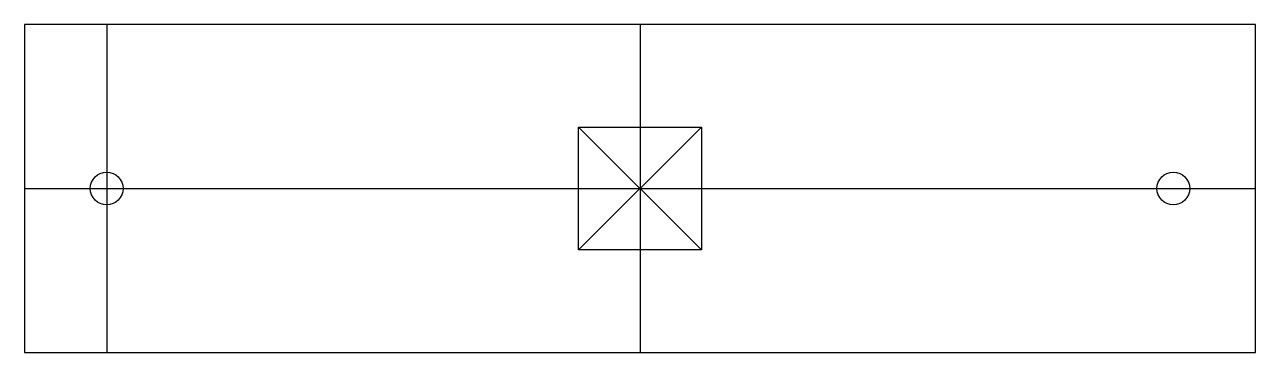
# Model space of a CAD drawing. Header units: millimetres. Extents: x -75 to 75, y 45 to 85.
import ezdxf

# ---------------------------------------------------------------- set-up
doc = ezdxf.new("R2010")
doc.units = ezdxf.units.MM
doc.layers.get('0').update_dxf_attribs({"linetype": 'CONTINUOUS'})

msp = doc.modelspace()

# ---------------------------------------------------------------- linework, layer by layer
for p, q in [((-65, 85), (-65, 45)), ((0, 85), (0, 45)), ((-7.5, 57.5), (-7.5, 72.5)), ((-7.5, 72.5), (7.5, 72.5)), ((7.5, 57.5), (-7.5, 72.5)), ((-7.5, 57.5), (7.5, 72.5)), ((7.5, 72.5), (7.5, 57.5)), ((-75, 65), (75, 65)), ((7.5, 57.5), (-7.5, 57.5))]:
    msp.add_line(p, q)
msp.add_lwpolyline([(-75, 85), (-75, 45), (75, 45), (75, 85)], close=True)
for centre in [(-65, 65), (65, 65)]:
    msp.add_circle(centre, 2)

doc.saveas('drawing.dxf')
